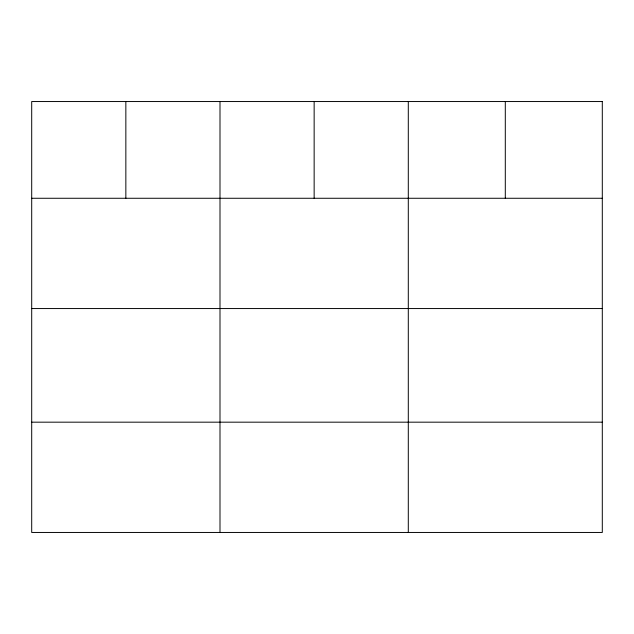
<?xml version="1.0" encoding="UTF-8"?>
<svg xmlns="http://www.w3.org/2000/svg" width="634" height="634" viewBox="0 0 634 634"><rect width="100%" height="100%" fill="white"/><g stroke="black" fill="none" stroke-linecap="round" stroke-linejoin="round"><path stroke-width="0.95" d="M31.7 198.268L602.3 198.268M31.7 308.552L602.3 308.552M31.7 422.173L602.3 422.173M505.298 101.543L505.298 198.268M408.296 101.543L408.296 532.457M314.147 101.543L314.147 198.268M219.998 101.543L219.998 532.457M125.849 101.543L125.849 198.268M602.3 101.543L31.7 101.543L31.7 532.457L602.3 532.457L602.3 101.543"/></g></svg>
